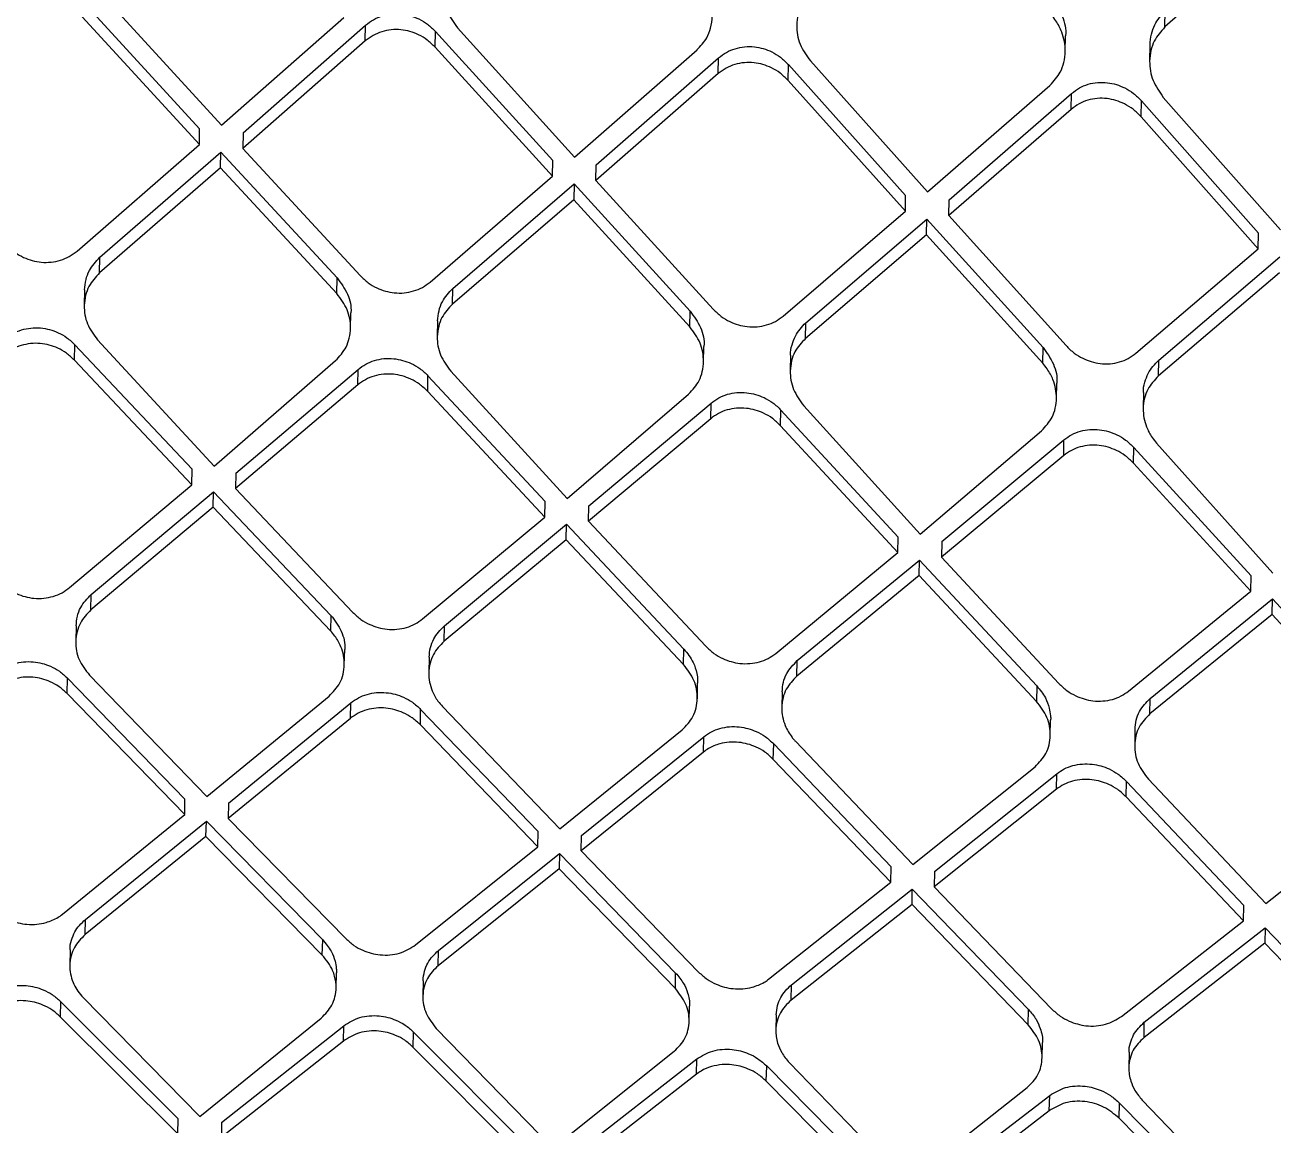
# Model space of a CAD drawing. Extents: x 939 to 1039, y 781 to 934.
# Drawn here: x 966.929 to 968.189, y 881.193 to 882.303 of the extents above; entities that cross this region are included whole.
import ezdxf

# ---------------------------------------------------------------- set-up
doc = ezdxf.new("R2010")
doc.units = 0
doc.header["$MEASUREMENT"] = 0
doc.layers.add('1', color=4, linetype='Continuous')

# ---------------------------------------------------------------- blocks, each defined once
blk = doc.blocks.new('Envoy')
at = {"layer": '1', "color": 3, "linetype": 'Continuous', "lineweight": 25}
for p, q in [((28.3551, 83.157), (28.4734, 83.0279)), ((29.4573, 83.155), (29.4257, 83.127)), ((28.333, 83.153), (28.4513, 83.0241)), ((29.4257, 83.127), (29.426, 83.1431)), ((28.451, 83.0083), (28.3326, 83.1371)), ((28.4734, 83.0279), (28.597, 83.1365)), ((28.4953, 83.0203), (28.6188, 83.1288)), ((28.6185, 83.1129), (28.6188, 83.1288)), ((28.6891, 83.1066), (28.6894, 83.1225)), ((28.6894, 83.1225), (28.8077, 82.9922)), ((28.7115, 83.1263), (28.8298, 82.9957)), ((29.325, 83.102), (29.3254, 83.1181)), ((28.6185, 83.1129), (28.4949, 83.0045)), ((28.8074, 82.9763), (28.6891, 83.1066)), ((28.8298, 82.9957), (28.9534, 83.1038)), ((29.4106, 83.1091), (29.4103, 83.093)), ((28.8516, 82.988), (28.9752, 83.0959)), ((28.9748, 83.0799), (28.9752, 83.0959)), ((29.0678, 83.0927), (29.1861, 82.9605)), ((28.9748, 83.0799), (28.8513, 82.9721)), ((29.0454, 83.073), (29.0458, 83.089)), ((29.0457, 83.089), (29.164, 82.9571)), ((29.1637, 82.9412), (29.0454, 83.073)), ((29.1861, 82.9605), (29.3097, 83.0681)), ((29.208, 82.9526), (29.3315, 83.0599)), ((29.3311, 83.0439), (29.3315, 83.0599)), ((29.4241, 83.056), (29.5424, 82.9223)), ((29.3311, 83.0439), (29.2076, 82.9366)), ((29.4017, 83.0364), (29.402, 83.0524)), ((29.402, 83.0525), (29.5203, 82.919)), ((29.52, 82.903), (29.4017, 83.0364)), ((28.451, 83.0083), (28.4513, 83.0241)), ((28.4953, 83.0203), (28.4949, 83.0045)), ((28.3275, 82.9008), (28.451, 83.0083)), ((28.4949, 83.0045), (28.6133, 82.8761)), ((28.3505, 82.8946), (28.4728, 83.0008)), ((28.4725, 82.9849), (28.4728, 83.0007)), ((28.4728, 83.0008), (28.5901, 82.8738)), ((28.8074, 82.9763), (28.8077, 82.9922)), ((28.4725, 82.9849), (28.3502, 82.8788)), ((28.5897, 82.858), (28.4725, 82.9849)), ((28.8513, 82.9721), (28.8516, 82.988)), ((28.6839, 82.8696), (28.8074, 82.9763)), ((28.7069, 82.8632), (28.8292, 82.9686)), ((28.8292, 82.9685), (28.8289, 82.9527)), ((28.8292, 82.9686), (28.9464, 82.8402)), ((28.8513, 82.9721), (28.9696, 82.8423)), ((28.8289, 82.9527), (28.7066, 82.8474)), ((28.9461, 82.8244), (28.8289, 82.9527)), ((29.1637, 82.9412), (29.164, 82.9571)), ((29.2076, 82.9366), (29.208, 82.9526)), ((29.0402, 82.8352), (29.1637, 82.9412)), ((29.0632, 82.8285), (29.1855, 82.9332)), ((29.1852, 82.9173), (29.1855, 82.9332)), ((29.1855, 82.9332), (29.3027, 82.8035)), ((29.2076, 82.9366), (29.3259, 82.8054)), ((29.1852, 82.9173), (29.0629, 82.8127)), ((29.3024, 82.7876), (29.1852, 82.9173)), ((29.52, 82.903), (29.5203, 82.919)), ((29.3965, 82.7977), (29.52, 82.903)), ((28.3502, 82.8788), (28.3505, 82.8946)), ((29.4195, 82.7908), (29.5418, 82.8949)), ((29.5414, 82.8789), (29.4192, 82.7749)), ((28.5897, 82.858), (28.5901, 82.8738)), ((28.3351, 82.8617), (28.3348, 82.846)), ((28.7066, 82.8474), (28.7069, 82.8632)), ((28.9461, 82.8244), (28.9464, 82.8402)), ((28.6036, 82.8227), (28.6039, 82.8384)), ((28.6915, 82.8304), (28.6912, 82.8146)), ((29.0629, 82.8127), (29.0632, 82.8285)), ((28.3251, 82.7906), (28.3254, 82.8063)), ((28.3254, 82.8063), (28.4438, 82.6807)), ((28.3483, 82.8112), (28.4659, 82.6839)), ((28.9599, 82.7888), (28.9603, 82.8046)), ((29.3024, 82.7876), (29.3027, 82.8035)), ((28.4435, 82.665), (28.3251, 82.7906)), ((28.4659, 82.6839), (28.5886, 82.7903)), ((29.0479, 82.7958), (29.0475, 82.78)), ((29.4192, 82.7749), (29.4195, 82.7908)), ((28.4878, 82.6768), (28.6112, 82.7814)), ((28.6109, 82.7657), (28.6112, 82.7814)), ((28.7047, 82.7796), (28.8223, 82.6511)), ((28.6109, 82.7657), (28.4874, 82.6612)), ((28.6815, 82.7592), (28.6818, 82.775)), ((28.6818, 82.775), (28.8002, 82.6481)), ((29.3162, 82.7519), (29.3166, 82.7677)), ((28.7999, 82.6324), (28.6815, 82.7592)), ((28.8223, 82.6511), (28.9449, 82.7565)), ((29.4041, 82.7581), (29.4038, 82.7423)), ((28.8441, 82.6438), (28.9676, 82.7475)), ((28.9672, 82.7317), (28.9676, 82.7474)), ((29.0378, 82.7246), (29.0381, 82.7403)), ((29.0381, 82.7403), (29.1565, 82.6122)), ((29.0611, 82.7448), (29.1786, 82.6151)), ((28.9672, 82.7317), (28.8438, 82.6281)), ((29.1562, 82.5965), (29.0378, 82.7246)), ((29.1786, 82.6151), (29.3012, 82.7196)), ((29.2004, 82.6076), (29.3238, 82.7103)), ((29.3235, 82.6945), (29.3238, 82.7103)), ((29.3941, 82.6868), (29.3944, 82.7026)), ((29.3944, 82.7026), (29.5127, 82.5732)), ((29.4173, 82.7069), (29.5348, 82.5759)), ((29.3235, 82.6945), (29.2001, 82.5918)), ((28.4435, 82.665), (28.4438, 82.6807)), ((28.4878, 82.6768), (28.4874, 82.6612)), ((29.5124, 82.5575), (29.3941, 82.6868)), ((28.32, 82.5612), (28.4435, 82.665)), ((28.3419, 82.5544), (28.4653, 82.6579)), ((28.465, 82.6423), (28.4653, 82.6579)), ((28.4653, 82.6579), (28.5838, 82.5332)), ((28.4874, 82.6612), (28.6059, 82.5362)), ((28.465, 82.6423), (28.3416, 82.5388)), ((28.5834, 82.5176), (28.465, 82.6423)), ((28.7999, 82.6324), (28.8002, 82.6481)), ((28.8438, 82.6281), (28.8441, 82.6438)), ((28.6764, 82.5297), (28.7999, 82.6324)), ((28.6983, 82.5226), (28.8217, 82.6251)), ((28.8214, 82.6094), (28.8217, 82.6251)), ((28.8217, 82.6251), (28.9401, 82.4992)), ((28.8438, 82.6281), (28.9622, 82.502)), ((29.1562, 82.5965), (29.1565, 82.6122)), ((28.8214, 82.6094), (28.698, 82.507)), ((28.9398, 82.4836), (28.8214, 82.6094)), ((29.2004, 82.6076), (29.2001, 82.5918)), ((29.0328, 82.4948), (29.1562, 82.5965)), ((29.0546, 82.4876), (29.178, 82.589)), ((29.1777, 82.5733), (29.178, 82.589)), ((29.178, 82.589), (29.2964, 82.462)), ((29.2001, 82.5918), (29.3185, 82.4646)), ((29.1777, 82.5733), (29.0543, 82.472)), ((29.2961, 82.4464), (29.1777, 82.5733)), ((29.5124, 82.5575), (29.5127, 82.5732)), ((28.3416, 82.5388), (28.3419, 82.5544)), ((29.389, 82.4568), (29.5124, 82.5575)), ((29.4109, 82.4494), (29.5342, 82.5498)), ((29.5339, 82.5341), (29.5342, 82.5498)), ((29.5342, 82.5498), (29.6526, 82.4217)), ((28.5838, 82.5332), (28.5834, 82.5176)), ((29.5339, 82.5341), (29.4105, 82.4337)), ((29.6523, 82.406), (29.5339, 82.5341)), ((28.3266, 82.5225), (28.3262, 82.507)), ((28.698, 82.507), (28.6983, 82.5226)), ((28.5973, 82.4833), (28.5977, 82.4988)), ((28.9398, 82.4836), (28.9401, 82.4992)), ((28.683, 82.491), (28.6826, 82.4754)), ((29.0543, 82.472), (29.0546, 82.4876)), ((28.3177, 82.4542), (28.318, 82.4698)), ((28.318, 82.4698), (28.4365, 82.3477)), ((28.3401, 82.4728), (28.4586, 82.3505)), ((28.9537, 82.4491), (28.954, 82.4647)), ((29.2964, 82.462), (29.2961, 82.4464)), ((28.4362, 82.3322), (28.3177, 82.4542)), ((28.4586, 82.3504), (28.582, 82.4517)), ((29.0393, 82.4561), (29.0389, 82.4405)), ((29.4105, 82.4337), (29.4109, 82.4494)), ((28.4805, 82.3438), (28.6039, 82.4448)), ((28.6035, 82.4292), (28.6039, 82.4448)), ((28.6741, 82.4227), (28.6744, 82.4383)), ((28.6744, 82.4383), (28.7929, 82.3152)), ((28.6965, 82.4411), (28.815, 82.3177)), ((28.6035, 82.4292), (28.4801, 82.3283)), ((29.31, 82.4118), (29.3103, 82.4274)), ((28.7926, 82.2996), (28.6741, 82.4227)), ((28.815, 82.3177), (28.9384, 82.4177)), ((28.8368, 82.3109), (28.9602, 82.4107)), ((28.9599, 82.3951), (28.9602, 82.4106)), ((29.3955, 82.418), (29.3952, 82.4023)), ((29.0304, 82.3879), (29.0308, 82.4035)), ((29.0308, 82.4035), (29.1492, 82.2794)), ((29.0528, 82.4061), (29.1713, 82.2817)), ((28.9599, 82.3951), (28.8365, 82.2954)), ((29.1489, 82.2638), (29.0304, 82.3879)), ((29.1713, 82.2817), (29.2946, 82.3805)), ((29.1931, 82.2747), (29.3165, 82.3733)), ((29.3161, 82.3577), (29.3165, 82.3733)), ((29.3867, 82.3499), (29.387, 82.3655)), ((29.387, 82.3655), (29.5055, 82.2404)), ((29.4091, 82.3679), (29.5275, 82.2425)), ((28.4362, 82.3322), (28.4365, 82.3477)), ((29.3161, 82.3577), (29.1928, 82.2592)), ((29.5051, 82.2249), (29.3867, 82.3499)), ((28.4805, 82.3438), (28.4801, 82.3283)), ((29.5275, 82.2425), (29.6508, 82.3401)), ((28.3128, 82.2318), (28.4362, 82.3322)), ((28.3359, 82.2264), (28.4581, 82.3256)), ((28.4577, 82.3101), (28.4581, 82.3255)), ((28.4581, 82.3256), (28.5755, 82.2057)), ((28.4801, 82.3283), (28.5987, 82.2071)), ((28.4577, 82.3101), (28.3356, 82.211)), ((28.5751, 82.1903), (28.4577, 82.3101)), ((28.7926, 82.2996), (28.7929, 82.3152)), ((28.8365, 82.2954), (28.8368, 82.3109)), ((28.6692, 82.2006), (28.7926, 82.2996)), ((28.6923, 82.1951), (28.8144, 82.2929)), ((28.8144, 82.2929), (28.8141, 82.2774)), ((28.8144, 82.2929), (28.9318, 82.1722)), ((28.8365, 82.2954), (28.955, 82.1732)), ((28.8141, 82.2774), (28.692, 82.1796)), ((28.9315, 82.1567), (28.8141, 82.2774)), ((29.1489, 82.2638), (29.1492, 82.2794)), ((29.1931, 82.2747), (29.1928, 82.2592)), ((29.0256, 82.1661), (29.1489, 82.2638)), ((29.1928, 82.2592), (29.3113, 82.1361)), ((29.0486, 82.1604), (29.1707, 82.257)), ((29.1704, 82.2414), (29.1707, 82.2569)), ((29.1707, 82.257), (29.2881, 82.1353)), ((29.1704, 82.2414), (29.0483, 82.145)), ((29.2878, 82.1199), (29.1704, 82.2414)), ((29.5051, 82.2249), (29.5055, 82.2404)), ((28.3356, 82.211), (28.3359, 82.2264)), ((29.3819, 82.1284), (29.5051, 82.2249)), ((29.4049, 82.1226), (29.527, 82.2178)), ((29.527, 82.2178), (29.5266, 82.2023)), ((29.527, 82.2178), (29.6443, 82.0954)), ((28.5751, 82.1903), (28.5755, 82.2057)), ((29.5266, 82.2023), (29.4046, 82.1071)), ((29.644, 82.0799), (29.5266, 82.2023)), ((28.3206, 82.1956), (28.3202, 82.1802)), ((28.692, 82.1796), (28.6923, 82.1951)), ((28.589, 82.157), (28.5894, 82.1725)), ((28.9315, 82.1567), (28.9318, 82.1721)), ((28.677, 82.1645), (28.6767, 82.1491)), ((29.0483, 82.145), (29.0486, 82.1604)), ((28.3338, 82.1474), (28.4516, 82.0275)), ((28.3109, 82.1435), (28.3106, 82.1281)), ((28.3109, 82.1435), (28.4295, 82.0252)), ((28.9454, 82.1234), (28.9457, 82.1388)), ((29.2878, 82.1199), (29.2881, 82.1353)), ((28.4292, 82.0099), (28.3106, 82.1281)), ((28.4516, 82.0275), (28.5741, 82.1268)), ((29.0333, 82.1301), (29.033, 82.1146)), ((29.4046, 82.1071), (29.4049, 82.1226)), ((28.4734, 82.0215), (28.5967, 82.119)), ((28.5964, 82.1036), (28.5967, 82.119)), ((28.667, 82.0972), (28.6673, 82.1126)), ((28.6673, 82.1127), (28.7859, 81.9936)), ((28.6902, 82.1162), (28.8079, 81.9956)), ((28.5964, 82.1036), (28.4731, 82.0061)), ((28.7856, 81.9782), (28.667, 82.0972)), ((29.3017, 82.0865), (29.302, 82.102)), ((28.8079, 81.9956), (28.9304, 82.0933)), ((28.8298, 81.9894), (28.9531, 82.0855)), ((28.9528, 82.0701), (28.9531, 82.0855)), ((29.3896, 82.0924), (29.3893, 82.0769)), ((28.9528, 82.0701), (28.8295, 81.974)), ((29.0233, 82.063), (29.0237, 82.0784)), ((29.0237, 82.0785), (29.1422, 81.9586)), ((29.0466, 82.0817), (29.1643, 81.9604)), ((29.1419, 81.9432), (29.0233, 82.063)), ((29.1643, 81.9604), (29.2867, 82.0567)), ((29.1861, 81.9541), (29.3094, 82.0487)), ((29.309, 82.0332), (29.3094, 82.0487)), ((29.309, 82.0332), (29.1858, 81.9387)), ((29.3796, 82.0256), (29.3799, 82.041)), ((29.3799, 82.041), (29.4985, 81.9205)), ((29.4028, 82.044), (29.5205, 81.922)), ((28.4292, 82.0099), (28.4295, 82.0252)), ((29.4981, 81.9051), (29.3796, 82.0256))]:
    blk.add_line(p, q, dxfattribs=at)
for points, knots in [([(28.713, 83.1966), (28.7091, 83.1922), (28.7028, 83.1852), (28.6986, 83.1729), (28.6974, 83.1636), (28.698, 83.1535), (28.701, 83.1407), (28.7075, 83.1318), (28.7115, 83.1263)], [0, 0, 0, 0, 0.227523, 0.358601, 0.501136, 0.590808, 0.75109, 1, 1, 1, 1]), ([(28.9533, 83.1038), (28.957, 83.1077), (28.963, 83.1142), (28.9676, 83.1264), (28.9696, 83.1404), (28.9665, 83.1569), (28.9598, 83.1687), (28.9554, 83.1737), (28.9549, 83.1743)], [0, 0, 0, 0, 0.204492, 0.341349, 0.501382, 0.750611, 0.970454, 1, 1, 1, 1]), ([(29.0694, 83.1633), (29.0654, 83.1588), (29.0591, 83.1518), (29.0549, 83.1395), (29.0533, 83.1261), (29.056, 83.1091), (29.0639, 83.0981), (29.0678, 83.0927)], [0, 0, 0, 0, 0.228399, 0.35935, 0.50142, 0.750648, 1, 1, 1, 1]), ([(29.3116, 83.1551), (29.3154, 83.1495), (29.3231, 83.1384), (29.3262, 83.1247), (29.3254, 83.1182), (29.3254, 83.1181)], [0, 0, 0, 0, 0.495946, 0.99385, 1, 1, 1, 1]), ([(29.4107, 83.1091), (29.411, 83.1127), (29.4116, 83.1196), (29.4159, 83.1318), (29.4221, 83.1387), (29.426, 83.1431)], [0, 0, 0, 0, 0.281236, 0.543613, 1, 1, 1, 1]), ([(28.6188, 83.1288), (28.6213, 83.1308), (28.6264, 83.1347), (28.6355, 83.1385), (28.6451, 83.1404), (28.6578, 83.1404), (28.6704, 83.1368), (28.6818, 83.13), (28.6868, 83.1251), (28.6894, 83.1225)], [0, 0, 0, 0, 0.126946, 0.252452, 0.377031, 0.501406, 0.732655, 0.861824, 1, 1, 1, 1]), ([(29.3097, 83.0681), (29.3135, 83.0724), (29.3197, 83.0791), (29.3241, 83.0915), (29.3259, 83.1051), (29.3231, 83.1198), (29.317, 83.1318), (29.3127, 83.1371), (29.3112, 83.139)], [0, 0, 0, 0, 0.219585, 0.352441, 0.500731, 0.74997, 0.909661, 1, 1, 1, 1]), ([(28.6891, 83.1066), (28.6865, 83.1091), (28.6815, 83.114), (28.67, 83.1208), (28.6574, 83.1245), (28.6447, 83.1245), (28.6351, 83.1225), (28.6261, 83.1188), (28.621, 83.1148), (28.6185, 83.1129)], [0, 0, 0, 0, 0.13837, 0.267751, 0.499478, 0.622856, 0.747468, 0.873021, 1, 1, 1, 1]), ([(29.4257, 83.127), (29.4217, 83.1225), (29.4154, 83.1155), (29.4112, 83.1031), (29.4096, 83.0897), (29.4124, 83.0726), (29.4202, 83.0615), (29.4241, 83.056)], [0, 0, 0, 0, 0.229082, 0.359753, 0.501125, 0.75065, 1, 1, 1, 1]), ([(28.9752, 83.0959), (28.9777, 83.0978), (28.9828, 83.1017), (28.9918, 83.1054), (29.0014, 83.1073), (29.0141, 83.1073), (29.0267, 83.1035), (29.0381, 83.0966), (29.0432, 83.0916), (29.0458, 83.089)], [0, 0, 0, 0, 0.126336, 0.251438, 0.375877, 0.500239, 0.731101, 0.86081, 1, 1, 1, 1]), ([(29.0454, 83.073), (29.0428, 83.0756), (29.0378, 83.0806), (29.0264, 83.0874), (29.0138, 83.0912), (29.0011, 83.0913), (28.9915, 83.0894), (28.9824, 83.0857), (28.9774, 83.0818), (28.9748, 83.0799)], [0, 0, 0, 0, 0.139306, 0.269065, 0.499792, 0.623482, 0.748215, 0.87354, 1, 1, 1, 1]), ([(29.3315, 83.0599), (29.334, 83.0619), (29.3391, 83.0658), (29.3481, 83.0695), (29.3578, 83.0713), (29.3705, 83.0711), (29.3831, 83.0671), (29.3944, 83.0602), (29.3994, 83.0551), (29.402, 83.0525)], [0, 0, 0, 0, 0.126149, 0.251291, 0.376089, 0.501187, 0.730539, 0.860255, 1, 1, 1, 1]), ([(29.4017, 83.0364), (29.3991, 83.039), (29.3941, 83.0441), (29.3826, 83.0511), (29.3701, 83.055), (29.3574, 83.0552), (29.3478, 83.0534), (29.3387, 83.0497), (29.3337, 83.0458), (29.3311, 83.0439)], [0, 0, 0, 0, 0.140258, 0.270368, 0.500215, 0.624115, 0.748916, 0.874002, 1, 1, 1, 1]), ([(28.2569, 82.9066), (28.2594, 82.9042), (28.2644, 82.8994), (28.2759, 82.8928), (28.2886, 82.8893), (28.3013, 82.8894), (28.3109, 82.8914), (28.3199, 82.8951), (28.325, 82.8989), (28.3275, 82.9008)], [0, 0, 0, 0, 0.136879, 0.265634, 0.498425, 0.62385, 0.748961, 0.874206, 1, 1, 1, 1]), ([(28.3351, 82.8617), (28.3355, 82.8652), (28.3361, 82.8719), (28.3404, 82.8836), (28.3466, 82.8903), (28.3505, 82.8946)], [0, 0, 0, 0, 0.281564, 0.543238, 1, 1, 1, 1]), ([(28.3502, 82.8788), (28.3462, 82.8745), (28.34, 82.8678), (28.3358, 82.856), (28.3341, 82.8433), (28.3367, 82.8269), (28.3445, 82.8164), (28.3483, 82.8112)], [0, 0, 0, 0, 0.229492, 0.360186, 0.501421, 0.75062, 1, 1, 1, 1]), ([(28.5901, 82.8738), (28.5939, 82.8685), (28.6016, 82.858), (28.6047, 82.8449), (28.6039, 82.8386), (28.6039, 82.8384)], [0, 0, 0, 0, 0.493668, 0.985163, 1, 1, 1, 1]), ([(28.6133, 82.8761), (28.6159, 82.8736), (28.6209, 82.8687), (28.6323, 82.8621), (28.645, 82.8584), (28.6578, 82.8584), (28.6674, 82.8603), (28.6764, 82.8639), (28.6814, 82.8677), (28.6839, 82.8696)], [0, 0, 0, 0, 0.137932, 0.267039, 0.498495, 0.624622, 0.749933, 0.874912, 1, 1, 1, 1]), ([(28.5886, 82.7903), (28.5925, 82.7946), (28.5987, 82.8014), (28.6027, 82.8132), (28.6043, 82.8259), (28.6015, 82.8423), (28.5937, 82.8528), (28.5897, 82.858)], [0, 0, 0, 0, 0.231827, 0.361878, 0.501263, 0.750409, 1, 1, 1, 1]), ([(28.6915, 82.8304), (28.6919, 82.8338), (28.6924, 82.8405), (28.6968, 82.8522), (28.703, 82.8589), (28.7069, 82.8632)], [0, 0, 0, 0, 0.279077, 0.540171, 1, 1, 1, 1]), ([(28.7066, 82.8474), (28.7026, 82.8431), (28.6963, 82.8364), (28.6922, 82.8246), (28.6905, 82.8118), (28.6931, 82.7954), (28.7009, 82.7849), (28.7047, 82.7796)], [0, 0, 0, 0, 0.2308, 0.361133, 0.501287, 0.750455, 1, 1, 1, 1]), ([(28.9464, 82.8402), (28.9503, 82.8349), (28.958, 82.8242), (28.9611, 82.811), (28.9603, 82.8047), (28.9603, 82.8046)], [0, 0, 0, 0, 0.497141, 0.991276, 1, 1, 1, 1]), ([(28.9696, 82.8423), (28.9722, 82.8397), (28.9773, 82.8348), (28.9887, 82.8281), (29.0013, 82.8243), (29.0141, 82.8242), (29.0237, 82.826), (29.0327, 82.8296), (29.0377, 82.8333), (29.0402, 82.8352)], [0, 0, 0, 0, 0.138977, 0.268479, 0.498744, 0.625456, 0.750936, 0.875617, 1, 1, 1, 1]), ([(29.0479, 82.7958), (29.0479, 82.7959), (29.0473, 82.7993), (29.0492, 82.806), (29.053, 82.8177), (29.0592, 82.8243), (29.0632, 82.8285)], [0, 0, 0, 0, 0.004518, 0.282495, 0.541155, 1, 1, 1, 1]), ([(28.2548, 82.8121), (28.2573, 82.8141), (28.2624, 82.8179), (28.2713, 82.8215), (28.2809, 82.8235), (28.2936, 82.8236), (28.3062, 82.8201), (28.3177, 82.8136), (28.3228, 82.8088), (28.3254, 82.8063)], [0, 0, 0, 0, 0.126279, 0.251522, 0.376124, 0.500535, 0.731889, 0.861404, 1, 1, 1, 1]), ([(28.9449, 82.7565), (28.9489, 82.7608), (28.9551, 82.7676), (28.9591, 82.7794), (28.9606, 82.7922), (28.9578, 82.8086), (28.95, 82.8191), (28.9461, 82.8244)], [0, 0, 0, 0, 0.232838, 0.362574, 0.501116, 0.750237, 1, 1, 1, 1]), ([(28.3251, 82.7906), (28.3224, 82.7931), (28.3174, 82.7979), (28.3059, 82.8044), (28.2933, 82.8079), (28.2806, 82.8078), (28.271, 82.8058), (28.262, 82.8022), (28.257, 82.7983), (28.2545, 82.7964)], [0, 0, 0, 0, 0.138558, 0.268042, 0.499437, 0.623314, 0.748112, 0.873571, 1, 1, 1, 1]), ([(29.0629, 82.8127), (29.0589, 82.8084), (29.0526, 82.8017), (29.0485, 82.7899), (29.0468, 82.7772), (29.0495, 82.7607), (29.0572, 82.7501), (29.0611, 82.7448)], [0, 0, 0, 0, 0.231795, 0.361789, 0.501086, 0.750235, 1, 1, 1, 1]), ([(29.3027, 82.8035), (29.3066, 82.7981), (29.3142, 82.7873), (29.3174, 82.7741), (29.3165, 82.7678), (29.3165, 82.7677)], [0, 0, 0, 0, 0.497238, 0.990631, 1, 1, 1, 1]), ([(29.3259, 82.8054), (29.3285, 82.8028), (29.3336, 82.7978), (29.345, 82.791), (29.3576, 82.7871), (29.3704, 82.7869), (29.38, 82.7886), (29.389, 82.7921), (29.394, 82.7959), (29.3965, 82.7977)], [0, 0, 0, 0, 0.139972, 0.269834, 0.49901, 0.626274, 0.75186, 0.876261, 1, 1, 1, 1]), ([(28.6112, 82.7814), (28.6137, 82.7833), (28.6188, 82.7871), (28.6277, 82.7907), (28.6373, 82.7926), (28.65, 82.7925), (28.6626, 82.789), (28.6741, 82.7824), (28.6792, 82.7775), (28.6818, 82.775)], [0, 0, 0, 0, 0.125545, 0.250499, 0.375287, 0.50038, 0.7302, 0.860138, 1, 1, 1, 1]), ([(29.4042, 82.7581), (29.4042, 82.7582), (29.4035, 82.7616), (29.4054, 82.7683), (29.4092, 82.78), (29.4155, 82.7866), (29.4195, 82.7908)], [0, 0, 0, 0, 0.002853, 0.279934, 0.53854, 1, 1, 1, 1]), ([(28.6815, 82.7592), (28.6788, 82.7617), (28.6737, 82.7666), (28.6622, 82.7732), (28.6496, 82.7768), (28.637, 82.7768), (28.6274, 82.775), (28.6184, 82.7714), (28.6134, 82.7676), (28.6109, 82.7657)], [0, 0, 0, 0, 0.139827, 0.269785, 0.499642, 0.624025, 0.749065, 0.874257, 1, 1, 1, 1]), ([(29.3012, 82.7196), (29.3052, 82.7239), (29.3114, 82.7307), (29.3154, 82.7425), (29.317, 82.7553), (29.3142, 82.7692), (29.3081, 82.7807), (29.3039, 82.7858), (29.3024, 82.7877)], [0, 0, 0, 0, 0.23335, 0.362631, 0.50033, 0.749189, 0.90908, 1, 1, 1, 1]), ([(29.4192, 82.7749), (29.4151, 82.7706), (29.4089, 82.7639), (29.4047, 82.7521), (29.403, 82.7393), (29.4056, 82.7254), (29.4116, 82.7139), (29.4158, 82.7088), (29.4173, 82.7069)], [0, 0, 0, 0, 0.232304, 0.361863, 0.500296, 0.749223, 0.907297, 1, 1, 1, 1]), ([(28.9676, 82.7475), (28.9701, 82.7493), (28.9751, 82.753), (28.9841, 82.7566), (28.9937, 82.7584), (29.0063, 82.7582), (29.0189, 82.7545), (29.0304, 82.7479), (29.0355, 82.7429), (29.0381, 82.7404)], [0, 0, 0, 0, 0.124861, 0.249551, 0.374508, 0.500223, 0.728529, 0.858904, 1, 1, 1, 1]), ([(29.0378, 82.7246), (29.0351, 82.7271), (29.03, 82.7321), (29.0185, 82.7388), (29.006, 82.7424), (28.9933, 82.7426), (28.9837, 82.7408), (28.9747, 82.7373), (28.9697, 82.7335), (28.9672, 82.7317)], [0, 0, 0, 0, 0.141146, 0.271592, 0.500073, 0.624843, 0.750003, 0.874922, 1, 1, 1, 1]), ([(29.3238, 82.7103), (29.3263, 82.7122), (29.3313, 82.7159), (29.3403, 82.7193), (29.3499, 82.7211), (29.3625, 82.7208), (29.3751, 82.717), (29.3866, 82.7102), (29.3917, 82.7052), (29.3944, 82.7026)], [0, 0, 0, 0, 0.124189, 0.248495, 0.373348, 0.499303, 0.726688, 0.857652, 1, 1, 1, 1]), ([(29.3941, 82.6868), (29.3914, 82.6894), (29.3862, 82.6944), (29.3747, 82.7012), (29.3622, 82.705), (29.3496, 82.7052), (29.34, 82.7035), (29.331, 82.7), (29.326, 82.6964), (29.3235, 82.6945)], [0, 0, 0, 0, 0.142447, 0.273394, 0.500468, 0.625596, 0.750881, 0.875551, 1, 1, 1, 1]), ([(28.2494, 82.5671), (28.2521, 82.5646), (28.2571, 82.5599), (28.2686, 82.5536), (28.2813, 82.5501), (28.294, 82.5502), (28.3036, 82.5521), (28.3126, 82.5557), (28.3176, 82.5594), (28.32, 82.5612)], [0, 0, 0, 0, 0.137922, 0.267122, 0.498761, 0.625072, 0.750517, 0.875411, 1, 1, 1, 1]), ([(28.3266, 82.5225), (28.3269, 82.5258), (28.3274, 82.5322), (28.3317, 82.5437), (28.3379, 82.5502), (28.3419, 82.5544)], [0, 0, 0, 0, 0.27408, 0.535812, 1, 1, 1, 1]), ([(28.3416, 82.5388), (28.3376, 82.5346), (28.3313, 82.528), (28.3272, 82.5165), (28.3255, 82.5041), (28.3282, 82.4881), (28.3362, 82.4779), (28.3401, 82.4728)], [0, 0, 0, 0, 0.231934, 0.361985, 0.501279, 0.750405, 1, 1, 1, 1]), ([(28.5838, 82.5332), (28.5877, 82.528), (28.5954, 82.5177), (28.5984, 82.505), (28.5977, 82.4989), (28.5977, 82.4988)], [0, 0, 0, 0, 0.498549, 0.994412, 1, 1, 1, 1]), ([(28.6059, 82.5362), (28.6085, 82.5337), (28.6136, 82.5289), (28.6251, 82.5225), (28.6377, 82.519), (28.6505, 82.5189), (28.6601, 82.5207), (28.669, 82.5242), (28.674, 82.5279), (28.6764, 82.5297)], [0, 0, 0, 0, 0.139416, 0.269103, 0.498835, 0.626003, 0.751714, 0.876282, 1, 1, 1, 1]), ([(28.582, 82.4517), (28.5861, 82.4559), (28.5923, 82.4624), (28.5964, 82.4739), (28.5981, 82.4863), (28.5954, 82.4998), (28.5892, 82.511), (28.585, 82.5159), (28.5834, 82.5176)], [0, 0, 0, 0, 0.234742, 0.363864, 0.500668, 0.749443, 0.912051, 1, 1, 1, 1]), ([(28.683, 82.491), (28.6833, 82.4942), (28.6838, 82.5006), (28.6881, 82.512), (28.6943, 82.5185), (28.6983, 82.5226)], [0, 0, 0, 0, 0.274209, 0.533613, 1, 1, 1, 1]), ([(28.698, 82.507), (28.6939, 82.5028), (28.6877, 82.4963), (28.6835, 82.4848), (28.6819, 82.4724), (28.6845, 82.4589), (28.6906, 82.4478), (28.6949, 82.4429), (28.6965, 82.4411)], [0, 0, 0, 0, 0.23328, 0.362768, 0.500659, 0.749463, 0.907359, 1, 1, 1, 1]), ([(28.9401, 82.4992), (28.9436, 82.4948), (28.9496, 82.4873), (28.9531, 82.4761), (28.954, 82.4694), (28.954, 82.4661), (28.954, 82.4653), (28.954, 82.4649), (28.954, 82.4648), (28.954, 82.4647)], [0, 0, 0, 0, 0.424356, 0.731805, 0.921719, 0.97251, 0.99124, 0.993785, 1, 1, 1, 1]), ([(28.9622, 82.502), (28.9649, 82.4995), (28.97, 82.4946), (28.9815, 82.4881), (28.9941, 82.4844), (29.0068, 82.4843), (29.0164, 82.486), (29.0253, 82.4894), (29.0303, 82.493), (29.0328, 82.4948)], [0, 0, 0, 0, 0.140924, 0.27116, 0.499022, 0.62696, 0.752871, 0.877102, 1, 1, 1, 1]), ([(28.2474, 82.4756), (28.2499, 82.4775), (28.2549, 82.4811), (28.2639, 82.4847), (28.2734, 82.4866), (28.2861, 82.4866), (28.2987, 82.4833), (28.3102, 82.477), (28.3154, 82.4722), (28.318, 82.4698)], [0, 0, 0, 0, 0.125181, 0.250126, 0.375107, 0.5003, 0.729633, 0.859772, 1, 1, 1, 1]), ([(29.0393, 82.4561), (29.0396, 82.4593), (29.0401, 82.4656), (29.0444, 82.477), (29.0506, 82.4834), (29.0546, 82.4876)], [0, 0, 0, 0, 0.269814, 0.53034, 1, 1, 1, 1]), ([(28.9384, 82.4177), (28.9424, 82.4219), (28.9487, 82.4284), (28.9528, 82.4399), (28.9544, 82.4521), (28.9516, 82.4681), (28.9437, 82.4784), (28.9398, 82.4836)], [0, 0, 0, 0, 0.236249, 0.365116, 0.501015, 0.749992, 1, 1, 1, 1]), ([(28.3177, 82.4542), (28.315, 82.4567), (28.3099, 82.4614), (28.2983, 82.4677), (28.2857, 82.4711), (28.2731, 82.471), (28.2625, 82.4689), (28.2537, 82.4653), (28.2488, 82.4614), (28.2471, 82.4601)], [0, 0, 0, 0, 0.140215, 0.270313, 0.499742, 0.625222, 0.74935, 0.915714, 1, 1, 1, 1]), ([(29.0543, 82.472), (29.0502, 82.4678), (29.044, 82.4613), (29.0398, 82.4498), (29.0382, 82.4375), (29.0409, 82.4234), (29.0471, 82.4127), (29.0512, 82.4078), (29.0524, 82.4065), (29.0528, 82.4061), (29.0528, 82.4061)], [0, 0, 0, 0, 0.234593, 0.363698, 0.500553, 0.749358, 0.931677, 0.980144, 0.997721, 1, 1, 1, 1]), ([(29.2964, 82.462), (29.2995, 82.4581), (29.3051, 82.4512), (29.309, 82.4406), (29.3101, 82.4331), (29.3105, 82.429), (29.3103, 82.4275), (29.3103, 82.4274)], [0, 0, 0, 0, 0.380899, 0.673276, 0.876755, 0.991128, 1, 1, 1, 1]), ([(29.3185, 82.4645), (29.3212, 82.462), (29.3263, 82.4571), (29.3378, 82.4505), (29.3504, 82.4467), (29.3631, 82.4465), (29.3727, 82.4481), (29.3816, 82.4515), (29.3866, 82.455), (29.389, 82.4568)], [0, 0, 0, 0, 0.142447, 0.273209, 0.499253, 0.627875, 0.753987, 0.877906, 1, 1, 1, 1]), ([(28.6039, 82.4448), (28.6063, 82.4466), (28.6113, 82.4502), (28.6202, 82.4537), (28.6298, 82.4555), (28.6424, 82.4555), (28.655, 82.452), (28.6666, 82.4456), (28.6718, 82.4408), (28.6744, 82.4383)], [0, 0, 0, 0, 0.12424, 0.248797, 0.373906, 0.499964, 0.727058, 0.857867, 1, 1, 1, 1]), ([(29.3956, 82.418), (29.3958, 82.4212), (29.3964, 82.4275), (29.4006, 82.4388), (29.4069, 82.4453), (29.4109, 82.4494)], [0, 0, 0, 0, 0.268771, 0.528436, 1, 1, 1, 1]), ([(28.6741, 82.4227), (28.6714, 82.4252), (28.6662, 82.43), (28.6546, 82.4364), (28.6421, 82.4399), (28.6295, 82.4399), (28.6199, 82.4381), (28.611, 82.4347), (28.606, 82.4311), (28.6035, 82.4293)], [0, 0, 0, 0, 0.142078, 0.272832, 0.499854, 0.625259, 0.750654, 0.875489, 1, 1, 1, 1]), ([(29.2946, 82.3805), (29.2987, 82.3847), (29.305, 82.3911), (29.3091, 82.4026), (29.3107, 82.4148), (29.3079, 82.4308), (29.3, 82.4412), (29.2961, 82.4464)], [0, 0, 0, 0, 0.237498, 0.365954, 0.500791, 0.750075, 1, 1, 1, 1]), ([(29.4105, 82.4337), (29.4065, 82.4296), (29.4002, 82.4231), (29.3961, 82.4116), (29.3945, 82.3993), (29.3973, 82.3834), (29.4051, 82.373), (29.4091, 82.3678)], [0, 0, 0, 0, 0.235835, 0.364686, 0.500741, 0.749823, 1, 1, 1, 1]), ([(28.9602, 82.4107), (28.9627, 82.4124), (28.9676, 82.416), (28.9765, 82.4194), (28.9861, 82.4211), (28.9987, 82.4209), (29.0112, 82.4174), (29.0228, 82.411), (29.028, 82.4061), (29.0308, 82.4035)], [0, 0, 0, 0, 0.123329, 0.247532, 0.37287, 0.499561, 0.72432, 0.85586, 1, 1, 1, 1]), ([(29.0304, 82.3879), (29.0277, 82.3905), (29.0225, 82.3954), (29.0109, 82.4018), (28.9983, 82.4053), (28.9859, 82.4055), (28.9753, 82.4036), (28.9664, 82.4002), (28.9615, 82.3964), (28.9599, 82.3951)], [0, 0, 0, 0, 0.144063, 0.275609, 0.500524, 0.626063, 0.749492, 0.916144, 1, 1, 1, 1]), ([(29.3165, 82.3733), (29.3189, 82.375), (29.3239, 82.3785), (29.3328, 82.3818), (29.3424, 82.3835), (29.3549, 82.3832), (29.3674, 82.3796), (29.379, 82.3731), (29.3843, 82.3681), (29.387, 82.3655)], [0, 0, 0, 0, 0.122492, 0.246326, 0.371832, 0.4991, 0.72148, 0.853798, 1, 1, 1, 1]), ([(29.3867, 82.3499), (29.3839, 82.3525), (29.3786, 82.3575), (29.367, 82.364), (29.3546, 82.3676), (29.3421, 82.3679), (29.3325, 82.3662), (29.3236, 82.3629), (29.3186, 82.3594), (29.3161, 82.3577)], [0, 0, 0, 0, 0.146171, 0.278445, 0.500634, 0.627098, 0.752905, 0.877094, 1, 1, 1, 1]), ([(28.2422, 82.2376), (28.2449, 82.2352), (28.25, 82.2306), (28.2616, 82.2244), (28.2743, 82.2211), (28.2869, 82.2212), (28.2977, 82.2232), (28.3062, 82.227), (28.3113, 82.2303), (28.3127, 82.2316), (28.3128, 82.2318)], [0, 0, 0, 0, 0.139583, 0.269366, 0.498949, 0.625736, 0.749311, 0.925686, 0.990888, 1, 1, 1, 1]), ([(28.3207, 82.1956), (28.3206, 82.1957), (28.32, 82.199), (28.3219, 82.2053), (28.3256, 82.2162), (28.3319, 82.2224), (28.3359, 82.2264)], [0, 0, 0, 0, 0.011512, 0.281704, 0.536706, 1, 1, 1, 1]), ([(28.3356, 82.211), (28.3315, 82.2069), (28.3253, 82.2006), (28.3212, 82.1895), (28.3195, 82.1776), (28.3223, 82.1631), (28.329, 82.1525), (28.3333, 82.1479), (28.3338, 82.1474)], [0, 0, 0, 0, 0.234846, 0.364048, 0.500875, 0.749926, 0.972496, 1, 1, 1, 1]), ([(28.5755, 82.2057), (28.5786, 82.202), (28.5841, 82.1954), (28.588, 82.1853), (28.5891, 82.178), (28.5895, 82.174), (28.5893, 82.1726), (28.5893, 82.1725)], [0, 0, 0, 0, 0.378994, 0.670651, 0.874624, 0.99063, 1, 1, 1, 1]), ([(28.5987, 82.2071), (28.6014, 82.2046), (28.6066, 82.1999), (28.6181, 82.1937), (28.6308, 82.1903), (28.6434, 82.1903), (28.6562, 82.1925), (28.6641, 82.1974), (28.6693, 82.2006)], [0, 0, 0, 0, 0.141972, 0.272722, 0.4997, 0.628319, 0.754622, 1, 1, 1, 1]), ([(28.5741, 82.1268), (28.5781, 82.1309), (28.5843, 82.1372), (28.5882, 82.1483), (28.5895, 82.1582), (28.5883, 82.1672), (28.5845, 82.1787), (28.5791, 82.1853), (28.5751, 82.1903)], [0, 0, 0, 0, 0.237886, 0.366137, 0.50044, 0.664234, 0.7504, 1, 1, 1, 1]), ([(28.677, 82.1645), (28.677, 82.1645), (28.6769, 82.1677), (28.6781, 82.1739), (28.6821, 82.1849), (28.6883, 82.1911), (28.6923, 82.1951)], [0, 0, 0, 0, 0.003608, 0.274973, 0.531661, 1, 1, 1, 1]), ([(28.692, 82.1796), (28.6879, 82.1756), (28.6817, 82.1693), (28.6776, 82.1583), (28.6759, 82.1465), (28.6786, 82.1311), (28.6863, 82.1212), (28.6902, 82.1162)], [0, 0, 0, 0, 0.236765, 0.365521, 0.500962, 0.750077, 1, 1, 1, 1]), ([(28.9318, 82.1722), (28.9347, 82.1688), (28.9399, 82.1627), (28.9444, 82.1514), (28.9463, 82.1434), (28.9457, 82.139), (28.9457, 82.1388)], [0, 0, 0, 0, 0.343045, 0.622121, 0.986985, 1, 1, 1, 1]), ([(28.955, 82.1732), (28.9578, 82.1707), (28.963, 82.1659), (28.9746, 82.1596), (28.9872, 82.1562), (28.9996, 82.156), (29.0105, 82.1579), (29.0189, 82.1615), (29.024, 82.1646), (29.0254, 82.166), (29.0256, 82.1661)], [0, 0, 0, 0, 0.144327, 0.275746, 0.49918, 0.626623, 0.749387, 0.925984, 0.990991, 1, 1, 1, 1]), ([(28.2403, 82.1493), (28.2455, 82.1526), (28.2534, 82.1575), (28.2662, 82.1598), (28.2787, 82.1599), (28.2913, 82.1567), (28.3029, 82.1506), (28.3082, 82.146), (28.3109, 82.1435)], [0, 0, 0, 0, 0.247364, 0.372762, 0.499013, 0.725333, 0.856692, 1, 1, 1, 1]), ([(29.0333, 82.1301), (29.0336, 82.1332), (29.0342, 82.1393), (29.0384, 82.1502), (29.0446, 82.1564), (29.0486, 82.1604)], [0, 0, 0, 0, 0.269202, 0.525956, 1, 1, 1, 1]), ([(28.9304, 82.0933), (28.9345, 82.0974), (28.9407, 82.1037), (28.9446, 82.1147), (28.9461, 82.1265), (28.9433, 82.1418), (28.9354, 82.1517), (28.9315, 82.1567)], [0, 0, 0, 0, 0.239629, 0.367584, 0.500815, 0.750044, 1, 1, 1, 1]), ([(28.3106, 82.1281), (28.3078, 82.1306), (28.3026, 82.1352), (28.2909, 82.1413), (28.2784, 82.1445), (28.2654, 82.1444), (28.2547, 82.1422), (28.246, 82.1386), (28.2415, 82.1351), (28.24, 82.1339)], [0, 0, 0, 0, 0.143009, 0.274108, 0.499804, 0.625481, 0.769249, 0.921198, 1, 1, 1, 1]), ([(29.0483, 82.145), (29.0442, 82.1409), (29.038, 82.1347), (29.0339, 82.1237), (29.0324, 82.1134), (29.034, 82.1025), (29.0387, 82.0912), (29.0438, 82.0851), (29.0466, 82.0817)], [0, 0, 0, 0, 0.23793, 0.36602, 0.500028, 0.686277, 0.827297, 1, 1, 1, 1]), ([(29.2881, 82.1353), (29.2908, 82.1322), (29.2958, 82.1263), (29.3006, 82.115), (29.3026, 82.1067), (29.302, 82.1021), (29.302, 82.102)], [0, 0, 0, 0, 0.324955, 0.598921, 0.992459, 1, 1, 1, 1]), ([(29.3113, 82.1361), (29.3141, 82.1336), (29.3194, 82.1287), (29.3311, 82.1224), (29.3436, 82.1188), (29.3561, 82.1186), (29.3689, 82.1206), (29.3767, 82.1253), (29.3818, 82.1284)], [0, 0, 0, 0, 0.147379, 0.279964, 0.500022, 0.630544, 0.757427, 1, 1, 1, 1]), ([(28.5967, 82.119), (28.6019, 82.1223), (28.6098, 82.1271), (28.6226, 82.1293), (28.635, 82.1293), (28.6475, 82.126), (28.6592, 82.1199), (28.6645, 82.1152), (28.6673, 82.1127)], [0, 0, 0, 0, 0.245863, 0.371809, 0.499392, 0.721192, 0.853551, 1, 1, 1, 1]), ([(29.3896, 82.0924), (29.3896, 82.0925), (29.3892, 82.0957), (29.3908, 82.1016), (29.3945, 82.1125), (29.4008, 82.1186), (29.4049, 82.1226)], [0, 0, 0, 0, 0.005761, 0.270925, 0.525162, 1, 1, 1, 1]), ([(28.667, 82.0972), (28.6642, 82.0997), (28.6589, 82.1045), (28.6472, 82.1106), (28.6347, 82.1139), (28.6223, 82.1139), (28.6095, 82.1117), (28.6016, 82.1068), (28.5964, 82.1036)], [0, 0, 0, 0, 0.14629, 0.278623, 0.500649, 0.627457, 0.753464, 1, 1, 1, 1]), ([(29.2867, 82.0567), (29.2908, 82.0608), (29.297, 82.067), (29.3009, 82.078), (29.3024, 82.0896), (29.2995, 82.1049), (29.2917, 82.1149), (29.2878, 82.1199)], [0, 0, 0, 0, 0.241075, 0.368616, 0.500661, 0.750364, 1, 1, 1, 1]), ([(28.9531, 82.0855), (28.9582, 82.0886), (28.9661, 82.0934), (28.9788, 82.0955), (28.9912, 82.0954), (29.0036, 82.0921), (29.0154, 82.0859), (29.0208, 82.081), (29.0237, 82.0785)], [0, 0, 0, 0, 0.244275, 0.370478, 0.499075, 0.716191, 0.849829, 1, 1, 1, 1]), ([(29.4046, 82.1071), (29.4005, 82.1031), (29.3942, 82.0969), (29.3902, 82.086), (29.3887, 82.0754), (29.3904, 82.0643), (29.3953, 82.053), (29.4002, 82.0472), (29.4028, 82.044)], [0, 0, 0, 0, 0.239249, 0.366932, 0.499869, 0.699439, 0.83719, 1, 1, 1, 1]), ([(29.0233, 82.063), (29.0205, 82.0656), (29.015, 82.0705), (29.0033, 82.0766), (28.9909, 82.0799), (28.9782, 82.0801), (28.9675, 82.078), (28.9588, 82.0746), (28.9543, 82.0712), (28.9527, 82.0701)], [0, 0, 0, 0, 0.149765, 0.28321, 0.500379, 0.626183, 0.769609, 0.922148, 1, 1, 1, 1]), ([(29.3094, 82.0487), (29.3145, 82.0518), (29.3223, 82.0565), (29.335, 82.0584), (29.3473, 82.0582), (29.3596, 82.0549), (29.3714, 82.0487), (29.377, 82.0437), (29.3799, 82.041)], [0, 0, 0, 0, 0.242554, 0.368606, 0.497663, 0.710274, 0.845573, 1, 1, 1, 1]), ([(29.3796, 82.0256), (29.3746, 82.0298), (29.3646, 82.0381), (29.348, 82.0427), (29.3348, 82.043), (29.322, 82.041), (29.3142, 82.0363), (29.309, 82.0333)], [0, 0, 0, 0, 0.250187, 0.499823, 0.629103, 0.755906, 1, 1, 1, 1]), ([(28.4734, 82.0215), (28.4734, 82.0186), (28.4733, 82.0135), (28.4731, 82.0084), (28.4731, 82.0061)], [0, 0, 0, 0, 0.560009, 1, 1, 1, 1])]:
    blk.add_open_spline(points, degree=3, knots=knots, dxfattribs=at)

msp = doc.modelspace()

# ---------------------------------------------------------------- block references
at = {"layer": '1'}
msp.add_blockref('Envoy', (938.6538, 799.1744), dxfattribs=at)

doc.saveas('drawing.dxf')
